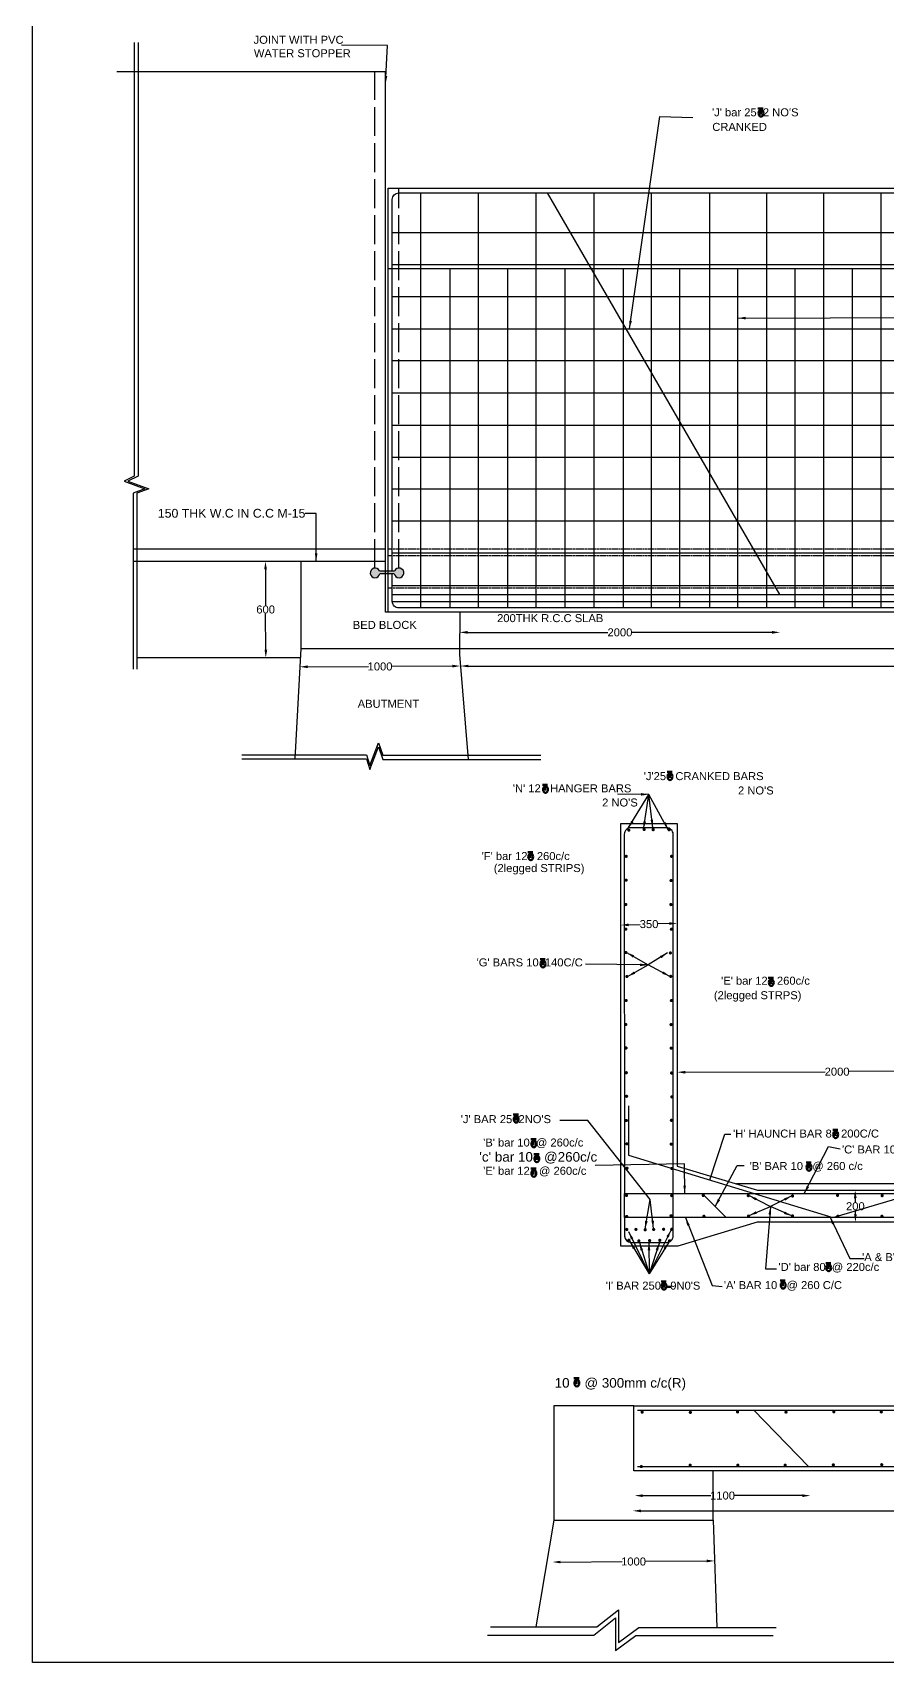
# Model space of a CAD drawing. Header units: millimetres. Extents: x 485 to 20545, y 686 to 18442.
# Drawn here: x 485 to 5826, y 687 to 10871 of the extents above; entities that cross this region are included whole.
import ezdxf

# ---------------------------------------------------------------- set-up
doc = ezdxf.new("R2010")
doc.units = ezdxf.units.MM
doc.header["$MEASUREMENT"] = 0
doc.linetypes.add('ACAD_ISO02W100', pattern=[15, 12, -3])
for name, color, linetype in [('DIM', 7, 'Continuous'), ('DWG', 7, 'Continuous'), ('TEXT', 7, 'Continuous')]:
    doc.layers.add(name, color=color, linetype=linetype)
doc.styles.get("Standard").update_dxf_attribs({"font": 'arial.ttf'})
doc.dimstyles.get("Standard").update_dxf_attribs({"dimtxt": 50, "dimasz": 50, "dimexe": 0.18, "dimexo": 0.0625, "dimgap": 0.09, "dimtad": 0, "dimtih": 1, "dimtoh": 1, "dimdec": 0, "dimzin": 0, "dimdsep": 46, "dimtxsty": 'Standard', "dimcen": 0.09, "dimse1": 1, "dimse2": 1, "dimadec": 0, "dimazin": 0, "dimtfac": 1, "dimtdec": 0, "dimtofl": 0, "dimtmove": 0, "dimatfit": 3, "dimfxl": 1, "dimtolj": 1, "dimtzin": 0, "dimarcsym": 0})

# ---------------------------------------------------------------- blocks, each defined once
blk = doc.blocks.new('*D8')
at = {"layer": 'Defpoints', "color": 0, "transparency": 16777216}
for p in [(1928, 7567), (1931, 6965), (1942, 6965)]:
    blk.add_point(p, dxfattribs=at)
at = {"layer": 'DIM', "color": 0, "lineweight": -2, "transparency": 16777216}
for p, q in [((1940, 7517), (1941, 7291)), ((1942, 7015), (1941, 7240))]:
    blk.add_line(p, q, dxfattribs=at)
at = {"layer": 'DIM', "color": 0, "transparency": 16777216}
for points in [[(1949, 7517), (1932, 7517), (1940, 7567)], [(1951, 7015), (1934, 7015), (1942, 6965)]]:
    blk.add_solid(points, dxfattribs=at)
at = {"layer": 'DIM', "color": 0, "transparency": 16777216, "insert": (1941, 7266), "char_height": 50, "attachment_point": 5}
blk.add_mtext('\\A1;600', dxfattribs=at)
blk = doc.blocks.new('*D9')
at = {"layer": 'Defpoints', "color": 0, "transparency": 16777216}
for p in [(2154, 6906), (3158, 6913), (3158, 6911)]:
    blk.add_point(p, dxfattribs=at)
at = {"layer": 'DIM', "color": 0, "lineweight": -2, "transparency": 16777216}
for p, q in [((2204, 6908), (2584, 6910)), ((3108, 6913), (2728, 6911))]:
    blk.add_line(p, q, dxfattribs=at)
at = {"layer": 'DIM', "color": 0, "transparency": 16777216}
for points in [[(2204, 6917), (2204, 6900), (2154, 6908)], [(3108, 6921), (3108, 6904), (3158, 6913)]]:
    blk.add_solid(points, dxfattribs=at)
at = {"layer": 'DIM', "color": 0, "transparency": 16777216, "insert": (2656, 6910), "char_height": 50, "attachment_point": 5}
blk.add_mtext('\\A1;1000', dxfattribs=at)
blk = doc.blocks.new('*D10')
at = {"layer": 'Defpoints', "color": 0, "transparency": 16777216}
for p in [(3153, 7107), (5156, 7123), (5156, 7107)]:
    blk.add_point(p, dxfattribs=at)
at = {"layer": 'DIM', "color": 0, "lineweight": -2, "transparency": 16777216}
for p, q in [((3203, 7123), (4080, 7123)), ((5106, 7123), (4230, 7123))]:
    blk.add_line(p, q, dxfattribs=at)
at = {"layer": 'DIM', "color": 0, "transparency": 16777216}
for points in [[(3203, 7132), (3203, 7115), (3153, 7123)], [(5106, 7132), (5106, 7115), (5156, 7123)]]:
    blk.add_solid(points, dxfattribs=at)
at = {"layer": 'DIM', "color": 0, "transparency": 16777216, "insert": (4155, 7123), "char_height": 50, "attachment_point": 5}
blk.add_mtext('\\A1;2000', dxfattribs=at)
blk = doc.blocks.new('*D11')
at = {"layer": 'Defpoints', "color": 0, "transparency": 16777216}
for p in [(3158, 6913), (3158, 6913), (15184, 6911)]:
    blk.add_point(p, dxfattribs=at)
at = {"layer": 'DIM', "color": 0, "lineweight": -2, "transparency": 16777216}
for p, q in [((3208, 6913), (9080, 6912)), ((15134, 6911), (9263, 6912))]:
    blk.add_line(p, q, dxfattribs=at)
at = {"layer": 'DIM', "color": 0, "transparency": 16777216}
for points in [[(3208, 6921), (3208, 6905), (3158, 6913)], [(15134, 6919), (15134, 6902), (15184, 6911)]]:
    blk.add_solid(points, dxfattribs=at)
at = {"layer": 'DIM', "color": 0, "transparency": 16777216, "insert": (9171, 6912), "char_height": 50, "attachment_point": 5}
blk.add_mtext('\\A1;12000', dxfattribs=at)
blk = doc.blocks.new('*D14')
at = {"layer": 'Defpoints', "color": 0, "transparency": 16777216}
for p in [(4513, 5305), (4513, 5303), (4160, 5292)]:
    blk.add_point(p, dxfattribs=at)
at = {"layer": 'DIM', "color": 0, "lineweight": -2, "transparency": 16777216}
for p, q in [((4210, 5296), (4281, 5298)), ((4463, 5304), (4392, 5301))]:
    blk.add_line(p, q, dxfattribs=at)
at = {"layer": 'DIM', "color": 0, "transparency": 16777216}
for points in [[(4210, 5304), (4210, 5287), (4160, 5294)], [(4463, 5312), (4463, 5295), (4513, 5305)]]:
    blk.add_solid(points, dxfattribs=at)
at = {"layer": 'DIM', "color": 0, "transparency": 16777216, "insert": (4337, 5300), "char_height": 50, "attachment_point": 5}
blk.add_mtext('\\A1;350', dxfattribs=at)
blk = doc.blocks.new('*D15')
at = {"layer": 'Defpoints', "color": 0, "transparency": 16777216}
for p in [(6511, 4382), (4513, 4365), (6512, 4373)]:
    blk.add_point(p, dxfattribs=at)
at = {"layer": 'DIM', "color": 0, "lineweight": -2, "transparency": 16777216}
for p, q in [((6461, 4382), (5587, 4379)), ((4563, 4375), (5437, 4378))]:
    blk.add_line(p, q, dxfattribs=at)
at = {"layer": 'DIM', "color": 0, "transparency": 16777216}
for points in [[(4563, 4383), (4563, 4366), (4513, 4375)], [(6461, 4390), (6462, 4374), (6511, 4382)]]:
    blk.add_solid(points, dxfattribs=at)
at = {"layer": 'DIM', "color": 0, "transparency": 16777216, "insert": (5512, 4378), "char_height": 50, "attachment_point": 5}
blk.add_mtext('\\A1;2000', dxfattribs=at)
blk = doc.blocks.new('*D31')
at = {"layer": 'Defpoints', "color": 0, "transparency": 16777216}
for p in [(12052, 1634), (4236, 1613), (12052, 1613)]:
    blk.add_point(p, dxfattribs=at)
at = {"layer": 'DIM', "color": 0, "lineweight": -2, "transparency": 16777216}
for p, q in [((4286, 1634), (8069, 1634)), ((12002, 1634), (8218, 1634))]:
    blk.add_line(p, q, dxfattribs=at)
at = {"layer": 'DIM', "color": 0, "transparency": 16777216}
for points in [[(4286, 1642), (4286, 1625), (4236, 1634)], [(12002, 1642), (12002, 1625), (12052, 1634)]]:
    blk.add_solid(points, dxfattribs=at)
at = {"layer": 'DIM', "color": 0, "transparency": 16777216, "insert": (8144, 1634), "char_height": 50, "attachment_point": 5}
blk.add_mtext('\\A1;7800', dxfattribs=at)
blk = doc.blocks.new('*D32')
at = {"layer": 'Defpoints', "color": 0, "transparency": 16777216}
for p in [(4247, 1739), (5345, 1739), (5345, 1729)]:
    blk.add_point(p, dxfattribs=at)
at = {"layer": 'DIM', "color": 0, "lineweight": -2, "transparency": 16777216}
for p, q in [((4297, 1729), (4724, 1729)), ((5295, 1729), (4868, 1729))]:
    blk.add_line(p, q, dxfattribs=at)
at = {"layer": 'DIM', "color": 0, "transparency": 16777216}
for points in [[(4297, 1737), (4297, 1720), (4247, 1729)], [(5295, 1737), (5295, 1720), (5345, 1729)]]:
    blk.add_solid(points, dxfattribs=at)
at = {"layer": 'DIM', "color": 0, "transparency": 16777216, "insert": (4796, 1729), "char_height": 50, "attachment_point": 5}
blk.add_mtext('\\A1;1100', dxfattribs=at)
blk = doc.blocks.new('*D33')
at = {"layer": 'Defpoints', "color": 0, "transparency": 16777216}
for p in [(3733, 1305), (4747, 1321), (4747, 1312)]:
    blk.add_point(p, dxfattribs=at)
at = {"layer": 'DIM', "color": 0, "lineweight": -2, "transparency": 16777216}
for p, q in [((3783, 1314), (4168, 1317)), ((4697, 1320), (4313, 1318))]:
    blk.add_line(p, q, dxfattribs=at)
at = {"layer": 'DIM', "color": 0, "transparency": 16777216}
for points in [[(4697, 1329), (4697, 1312), (4747, 1321)], [(3783, 1322), (3783, 1306), (3733, 1314)]]:
    blk.add_solid(points, dxfattribs=at)
at = {"layer": 'DIM', "color": 0, "transparency": 16777216, "insert": (4240, 1317), "char_height": 50, "attachment_point": 5}
blk.add_mtext('\\A1;1000', dxfattribs=at)
blk = doc.blocks.new('*D37')
at = {"layer": 'Defpoints', "color": 0, "transparency": 16777216}
for p in [(5617, 3637), (5619, 3437), (5627, 3437)]:
    blk.add_point(p, dxfattribs=at)
at = {"layer": 'TEXT', "color": 0, "lineweight": -2, "transparency": 16777216}
for p, q in [((5625, 3588), (5625, 3563)), ((5626, 3487), (5626, 3512))]:
    blk.add_line(p, q, dxfattribs=at)
at = {"layer": 'TEXT', "color": 0, "transparency": 16777216}
for points in [[(5634, 3588), (5617, 3587), (5625, 3638)], [(5635, 3487), (5618, 3487), (5627, 3437)]]:
    blk.add_solid(points, dxfattribs=at)
at = {"layer": 'TEXT', "color": 0, "transparency": 16777216, "insert": (5626, 3537), "char_height": 50, "attachment_point": 5}
blk.add_mtext('\\A1;200', dxfattribs=at)

msp = doc.modelspace()

# ---------------------------------------------------------------- hatches: boundary and pattern name
at = {"layer": 'DWG'}
h = msp.add_hatch(color=256, dxfattribs=at)
h.dxf.hatch_style = 1
h.paths.add_polyline_path([(2690.5, 7506.9), (2652.6, 7506.9, 6.9793669), (2654.8, 7490.1), (2690.5, 7490.1)])
h.paths.add_polyline_path([(2707.1, 7506.9), (2690.5, 7506.9), (2690.5, 7490.1), (2707.1, 7490.1)])
h.paths.add_polyline_path([(2746.5, 7506.9), (2707.1, 7506.9), (2707.1, 7490.1), (2744.3, 7490.1, 6.9793669)])

# ---------------------------------------------------------------- linework, layer by layer
msp.add_lwpolyline([(20545.5, 686.8), (484.9, 686.8), (484.9, 15870.8), (20545.5, 15870.8)], close=True)
for points in [[(1120.6, 10808.5), (1120.6, 8098.7), (1056.6, 8068.7), (1186.8, 8020.7), (1112.7, 7992.7), (1112.7, 6892.8)], [(1144.7, 10808.5), (1144.7, 8098.7), (1080.7, 8068.7), (1210.8, 8020.7), (1136.7, 7992.7), (1136.7, 6892.8)], [(2707.1, 7249.2), (2690.5, 7249.2), (2690.5, 10626.5), (1010.5, 10626.5)], [(2909, 9868.8), (2909, 7276.2)], [(3269.4, 9868.8), (3269.4, 7276.2)], [(3630.3, 9868.8), (3630.3, 7276.2)], [(5154.3, 7359.2), (3702.3, 9868.8)], [(3991.1, 9868.8), (3991.1, 7276.2)], [(4349.8, 9868.8), (4349.8, 7276.2)], [(4714.1, 9868.8), (4714.1, 7276.2)], [(5070.4, 9868.8), (5070.4, 7276.2)], [(5426.7, 9868.8), (5426.7, 7276.2)], [(5786.1, 9868.8), (5786.1, 7276.2)], [(2732.7, 9621.7), (15598.4, 9621.7)], [(2707.1, 9398), (15624.9, 9398)], [(2732.7, 9422.8), (15598.4, 9422.8)], [(3092.7, 9398), (3092.7, 7276.2)], [(3452, 9398), (3452, 7276.2)], [(3811.3, 9398), (3811.3, 7276.2)], [(4174.2, 9398), (4174.2, 7276.2)], [(4527.9, 9398), (4527.9, 7276.2)], [(4890.3, 9398), (4890.3, 7276.2)], [(5247.7, 9398), (5247.7, 7276.2)], [(5606.9, 9398), (5606.9, 7276.2)], [(2732.7, 9222.5), (15598.4, 9222.5)], [(2732.7, 9019.8), (15598.4, 9019.8)], [(2732.7, 8821.7), (15598.4, 8821.7)], [(2732.7, 8620), (15598.4, 8620)], [(2732.7, 8417.4), (15598.4, 8417.4)], [(2732.7, 8217.5), (15598.4, 8217.5)], [(2732.7, 8020.8), (15598.4, 8020.8)], [(2732.7, 7820.5), (15598.4, 7820.5)], [(2690.5, 7642.6), (1112.7, 7642.6)], [(2690.5, 7566.6), (1112.7, 7566.6)], [(2160, 7566.6), (2160, 7023.4), (2123.4, 6332.8)], [(2732.7, 7620.6), (15598.4, 7620.6)], [(2652.6, 7506.9), (2746.5, 7506.9)], [(2654.8, 7490.1), (2744.3, 7490.1)], [(2732.7, 7417), (15598.4, 7417)], [(2732.7, 7359.2), (15598.4, 7359.2)], [(2732.7, 7316.2), (15598.4, 7316.2)], [(3154.8, 7249.2), (3152.1, 6985.7), (3207.5, 6329.8)], [(2156.9, 6964.5), (1136.7, 6964.5)], [(2160, 7023.4), (16367.1, 7023.4)], [(1791.5, 6358.7), (2571.7, 6358.7), (2593.1, 6291.7), (2646.4, 6433.3), (2673.8, 6355.7), (3659.8, 6355.7)], [(1791.5, 6332.8), (2571.7, 6332.8), (2593.1, 6265.9), (2646.4, 6407.4), (2673.8, 6329.8), (3659.8, 6329.8)], [(4516.8, 3288.3), (4160, 3288.3), (4160, 5929), (4513.2, 5929), (4513.2, 3787.4), (5014.4, 3637.4), (6013.5, 3637.4)], [(4207.5, 4163.9), (4207.5, 3857.3), (5486.2, 3466.3), (6869.7, 3876.6), (6869.7, 4171)], [(6147.6, 3678.3), (4883.3, 3676.6)], [(4680.8, 3604.6), (4818, 3466.3)], [(6009.7, 3437.2), (5013.4, 3437.2), (4516.8, 3288.3)], [(4241.7, 2290.1), (3741.1, 2290.1), (3741.1, 1575.1), (4738.6, 1575.1), (4738.6, 1883.9)], [(4264.8, 2263), (12022.1, 2263)], [(5332.7, 1910.4), (4991.3, 2263)], [(4264.8, 1910.4), (12022.1, 1910.4)], [(3741.1, 1575.1), (3628.8, 908.4)], [(4738.6, 1575.1), (4760.5, 904.3)], [(3326.8, 857.9), (3991.1, 857.9), (4126.4, 964.8), (4126.4, 761.1), (4253.7, 853.9), (5111.9, 853.9)], [(3347, 908.4), (4011.3, 908.4), (4146.6, 1015.3), (4146.6, 811.6), (4273.8, 904.3), (5132.1, 904.3)]]:
    msp.add_lwpolyline(points, dxfattribs=at)
at = {"layer": 'DWG', "linetype": 'ACAD_ISO02W100', "ltscale": 15}
for points in [[(2623.6, 7525), (2623.6, 10626.5)], [(2773, 7525), (2773, 9899.9)]]:
    msp.add_lwpolyline(points, dxfattribs=at)
at = {"layer": 'DWG'}
for points in [[(2707.1, 9899.9), (15624.9, 9899.9), (15624.9, 7249.2), (2707.1, 7249.2)], [(4183.6, 3616.4), (11646.8, 3616.4), (11646.8, 3466.3), (4183.6, 3466.3)], [(4241.7, 2290.1), (12048.8, 2290.1), (12048.8, 1883.9), (4241.7, 1883.9)]]:
    msp.add_lwpolyline(points, close=True, dxfattribs=at)
for points in [[(2732.7, 7506.9), (2732.7, 9828.8, -0.4142136), (2772.7, 9868.8), (15558.4, 9868.8, -0.4142136), (15598.4, 9828.8), (15598.4, 7316.2, -0.4142136), (15558.4, 7276.2), (2772.7, 7276.2, -0.4142136), (2732.7, 7316.2), (2732.7, 7490.1)], [(4183.6, 3466.3), (4184.3, 3351.3, 0.41235), (4224.3, 3311.5), (4447.4, 3311.5, 0.4142136), (4487.4, 3351.5), (4487.4, 5862.1, 0.4142136), (4447.4, 5902.1), (4222.3, 5902.1, 0.4143829), (4182.3, 5862.1), (4183.6, 3616.4)]]:
    msp.add_lwpolyline(points, format="xyb", dxfattribs=at)
at = {"layer": 'DWG', "linetype": 'ACAD_ISO02W100'}
for points in [[(2707.1, 7645.4), (15624.9, 7645.4)], [(2707.1, 7604.6), (15624.9, 7604.6)], [(2707.1, 7401.2), (15624.9, 7401.2)]]:
    msp.add_lwpolyline(points, dxfattribs=at)
at = {"layer": 'DWG', "const_width": 10}
for points in [[(4205.2, 5887.2, 1), (4215.2, 5887.2, 1)], [(4301.8, 5891.3, 1), (4311.8, 5891.3, 1)], [(4357.7, 5890.2, 1), (4367.7, 5890.2, 1)], [(4457.4, 5890.2, 1), (4467.4, 5890.2, 1)], [(4189, 5723.7, 1), (4199, 5723.7, 1)], [(4472.6, 5723.7, 1), (4482.6, 5723.7, 1)], [(4188.9, 5574.7, 1), (4198.9, 5574.7, 1)], [(4469.5, 5572.6, 1), (4479.5, 5572.6, 1)], [(4186.9, 5422.3, 1), (4196.9, 5422.3, 1)], [(4468.5, 5422.3, 1), (4478.5, 5422.3, 1)], [(4186.9, 5268.3, 1), (4196.9, 5268.3, 1)], [(4471.5, 5268.3, 1), (4481.5, 5268.3, 1)], [(4186.9, 5123.1, 1), (4196.9, 5123.1, 1)], [(4465.4, 5120.1, 1), (4475.4, 5120.1, 1)], [(4193, 4972.8, 1), (4203, 4972.8, 1)], [(4467.5, 4973.8, 1), (4477.5, 4973.8, 1)], [(4188.9, 4822.6, 1), (4198.9, 4822.6, 1)], [(4471.5, 4822.6, 1), (4481.5, 4822.6, 1)], [(4186.9, 4673.3, 1), (4196.9, 4673.3, 1)], [(4469.5, 4672.3, 1), (4479.5, 4672.3, 1)], [(4187.9, 4526, 1), (4197.9, 4526, 1)], [(4470.5, 4525, 1), (4480.5, 4525, 1)], [(4189.9, 4371.7, 1), (4199.9, 4371.7, 1)], [(4472.5, 4369.6, 1), (4482.5, 4369.6, 1)], [(4191.9, 4224.4, 1), (4201.9, 4224.4, 1)], [(4474.6, 4220.4, 1), (4484.6, 4220.4, 1)], [(4189.9, 4073.1, 1), (4199.9, 4073.1, 1)], [(4471.5, 4074.1, 1), (4481.5, 4074.1, 1)], [(4192.9, 3927.2, 1), (4202.9, 3927.2, 1)], [(4470.5, 3925.2, 1), (4480.5, 3925.2, 1)], [(4194, 3774.9, 1), (4204, 3774.9, 1)], [(4474.6, 3772.9, 1), (4484.6, 3772.9, 1)], [(4190.9, 3604.6, 1), (4200.9, 3604.6, 1)], [(4473.6, 3603.6, 1), (4483.6, 3603.6, 1)], [(4670.8, 3604.6, 1), (4680.8, 3604.6, 1)], [(4952, 3603.5, 1), (4962, 3603.5, 1)], [(5228.6, 3601.5, 1), (5238.6, 3601.5, 1)], [(5509.8, 3605.6, 1), (5519.8, 3605.6, 1)], [(5788.4, 3603.5, 1), (5798.4, 3603.5, 1)], [(4192, 3473.6, 1), (4202, 3473.6, 1)], [(4469.5, 3477.7, 1), (4479.5, 3477.7, 1)], [(4674.9, 3474.6, 1), (4684.9, 3474.6, 1)], [(4953.1, 3475.6, 1), (4963.1, 3475.6, 1)], [(5228.6, 3476.6, 1), (5238.6, 3476.6, 1)], [(5511.8, 3474.6, 1), (5521.8, 3474.6, 1)], [(5787.3, 3474.6, 1), (5797.3, 3474.6, 1)], [(4193, 3392.4, 1), (4203, 3392.4, 1)], [(4249.9, 3392.4, 1), (4259.9, 3392.4, 1)], [(4307.9, 3390.3, 1), (4317.9, 3390.3, 1)], [(4360.7, 3392.4, 1), (4370.7, 3392.4, 1)], [(4422.7, 3393.4, 1), (4432.7, 3393.4, 1)], [(4473.6, 3393.4, 1), (4483.6, 3393.4, 1)], [(4206.2, 3325.3, 1), (4216.2, 3325.3, 1)], [(4268.2, 3321.3, 1), (4278.2, 3321.3, 1)], [(4335.3, 3322.3, 1), (4345.3, 3322.3, 1)], [(4399.4, 3324.3, 1), (4409.4, 3324.3, 1)], [(4460.3, 3321.3, 1), (4470.3, 3321.3, 1)], [(4288.7, 2251, 1), (4298.7, 2251, 1)], [(4590.1, 2249, 1), (4600.1, 2249, 1)], [(4884.8, 2252, 1), (4894.8, 2252, 1)], [(5187.7, 2251, 1), (5197.7, 2251, 1)], [(5486.5, 2253.1, 1), (5496.5, 2253.1, 1)], [(5783, 2252.1, 1), (5793, 2252.1, 1)], [(4283.6, 1910.7, 1), (4293.6, 1910.7, 1)], [(4589.1, 1918.9, 1), (4599.1, 1918.9, 1)], [(4886.9, 1918.9, 1), (4896.9, 1918.9, 1)], [(5182.6, 1918.9, 1), (5192.6, 1918.9, 1)], [(5483.4, 1920.9, 1), (5493.4, 1920.9, 1)], [(5786, 1922, 1), (5796, 1922, 1)]]:
    msp.add_lwpolyline(points, format="xyb", close=True, dxfattribs=at)
at = {"layer": 'DWG'}
for centre, start, end in [((2624.8, 7494.7), 23.74566, 351.1304), ((2774.2, 7494.7), 188.8696, 156.25434)]:
    msp.add_arc(centre, 30.3, start, end, dxfattribs=at)
at = {"layer": 'TEXT'}
for p, q in [((4716.7, 3701.6), (4810.5, 3987.9)), ((4810.5, 3987.9), (4847.7, 3987.9))]:
    msp.add_line(p, q, dxfattribs=at)
at = {"layer": 'TEXT', "lineweight": 60}
for points in [[(5017.7, 10397.1), (5049.8, 10397.1)], [(5034.9, 10397.1), (5034.9, 10360.1)], [(4449.3, 6251.9), (4481.4, 6251.9)], [(4466.5, 6251.9), (4466.5, 6214.9)], [(3671, 6171.3), (3703.1, 6171.3)], [(3688.2, 6171.3), (3688.2, 6134.3)], [(3579.1, 5750.7), (3611.1, 5750.7)], [(3596.2, 5750.7), (3596.2, 5713.7)], [(3655.7, 5081.3), (3687.8, 5081.3)], [(3672.9, 5081.3), (3672.9, 5044.3)], [(5082.2, 4964.9), (5114.2, 4964.9)], [(5099.3, 4964.9), (5099.3, 4928)], [(3488.5, 4110.9), (3520.6, 4110.9)], [(3505.7, 4110.9), (3505.7, 4073.9)], [(5484.4, 4014.9), (5516.5, 4014.9)], [(5501.5, 4014.9), (5501.5, 3977.9)], [(3598.5, 3956.7), (3630.6, 3956.7)], [(3615.6, 3956.7), (3615.6, 3919.7)], [(3598.5, 3772.9), (3630.6, 3772.9)], [(3615.6, 3772.9), (3615.6, 3735.9)], [(3617.5, 3863.7), (3649.6, 3863.7)], [(3634.7, 3863.7), (3634.7, 3826.7)], [(5318, 3810.5), (5350, 3810.5)], [(5335.1, 3810.5), (5335.1, 3773.5)], [(5441.1, 3182.3), (5473.1, 3182.3)], [(5458.2, 3182.3), (5458.2, 3145.3)], [(4411.8, 3067.4), (4443.9, 3067.4)], [(4429, 3067.4), (4429, 3030.4)], [(5156.1, 3073.8), (5188.2, 3073.8)], [(5173.3, 3073.8), (5173.3, 3036.8)], [(4444.9, 3034.4), (4476.9, 3034.4)], [(3867.4, 2462.5), (3899.4, 2462.5)], [(3884.5, 2462.5), (3884.5, 2425.5)]]:
    msp.add_lwpolyline(points, dxfattribs=at)
at = {"layer": 'TEXT'}
msp.add_lwpolyline([(3953.9, 4072.6), (3779.1, 4072.6)], dxfattribs=at)
at = {"layer": 'TEXT', "lineweight": 60}
for centre in [(5036.3, 10367.3), (4467.9, 6222.1), (3689.6, 6141.5), (3597.6, 5720.9), (3674.2, 5051.5), (5100.7, 4935.1), (3507, 4081.1), (5502.9, 3985.1), (3617, 3926.9), (3636, 3833.9), (5336.5, 3780.7), (3617, 3743.1), (5459.6, 3152.5), (4430.3, 3037.6), (5174.6, 3044), (3885.9, 2432.7)]:
    msp.add_ellipse(centre, major_axis=(0, 21.5), ratio=0.7059224, dxfattribs=at)

# ---------------------------------------------------------------- texts
at = {"layer": 'TEXT'}
for s, height, p in [('JOINT WITH PVC', 50, (1865.7, 10801.2)), ('WATER STOPPER', 50, (1867.5, 10717.3)), ("'J' bar 25  2 NO'S", 50, (4730.4, 10348)), ('CRANKED', 50, (4732, 10256.8)), ('150 THK W.C IN C.C M-15', 55, (1267.5, 7840)), ('200THK R.C.C SLAB', 50, (3387.4, 7187.3)), ('BED BLOCK', 50, (2485.7, 7144.8)), ('ABUTMENT', 50, (2516.3, 6652.1)), ("'J'25   CRANKED BARS", 50, (4304, 6200)), ("'N' 12   HANGER BARS", 50, (3485.9, 6123.6)), ("2 NO'S", 50, (4892.8, 6110.4)), ("2 NO'S", 50, (4043.5, 6035.2)), ("'F' bar 12   260c/c", 50, (3290.9, 5700.5)), ('(2legged STRIPS)', 50, (3366.6, 5625.4)), ("'G' BARS 10  140C/C", 50, (3259.5, 5036)), ("'E' bar 12   260c/c", 50, (4787.3, 4921.6)), ('(2legged STRPS)', 50, (4741.9, 4830.9)), ("'J' BAR 25  2NO'S", 50, (3160.4, 4056.6)), ("'H' HAUNCH BAR 8   200C/C", 50, (4862.1, 3966.4)), ("'c' bar 10   @260c/c", 60, (3276.3, 3815.9)), ("'B' bar 10  @ 260c/c", 50, (3300.7, 3910.4)), ("'C' BAR 10   @ 260 C/C", 50, (5542.6, 3867)), ("'E' bar 12   @ 260c/c", 50, (3300.7, 3733.7)), ("'B' BAR 10   @ 260 c/c", 50, (4965.6, 3763.7)), ("'D' bar 80  @ 220c/c", 50, (5145.9, 3132.9)), ("'A & B' BAR 10  @ 130 C/C", 50, (5668.5, 3194.3)), ("'I' BAR 250   9N0'S", 50, (4066.3, 3016.2)), ("'A' BAR 10   @ 260 C/C", 50, (4804.7, 3019.5)), ('10    @ 300mm c/c(R)', 60, (3747, 2403.6))]:
    msp.add_text(s, height=height, dxfattribs=at).set_placement(p)

# ---------------------------------------------------------------- dimensions: what is measured, and where the dimension line sits
at = {"layer": 'DIM'}
for p1, p2, distance, text, picture, middle in [((1928.2, 7566.6), (1930.6, 6964.5), 11.9, '600', '*D8', (1941.3, 7265.6)), ((3153.3, 7106.9), (5155.9, 7106.9), 16.5, '2000', '*D10', (4154.6, 7123.4)), ((2153.8, 6905.8), (3158.4, 6910.8), 2.2, '1000', '*D9', (2656.1, 6910.4)), ((15184.4, 6910.7), (3158.4, 6912.9), 0, '12000', '*D11', (9171.4, 6911.8)), ((4160, 5291.6), (4513.2, 5303.1), 2.3, '350', '*D14', (4336.5, 5299.6)), ((4513.2, 4364.9), (6511.5, 4372.5), 9.6, '2000', '*D15', (5512.3, 4378.3)), ((4246.8, 1739.1), (5345.2, 1739.1), -10.3, '1100', '*D32', (4796, 1728.8)), ((4235.5, 1613.4), (12051.6, 1613.4), 20.4, '7800', '*D31', (8143.6, 1633.8)), ((3733.4, 1305.1), (4747.2, 1312.4), 8.4, '1000', '*D33', (4240.2, 1317.2))]:
    dim = msp.add_aligned_dim(p1=p1, p2=p2, distance=distance, text=text, dimstyle='Standard', dxfattribs=at)
    dim.commit()
    dim.dimension.update_dxf_attribs({"geometry": picture, "text_midpoint": middle})
at = {"layer": 'TEXT'}
dim = msp.add_aligned_dim(p1=(5616.8, 3637.4), p2=(5619.1, 3437.2), distance=7.8, dimstyle='Standard', dxfattribs=at)
dim.commit()
dim.dimension.update_dxf_attribs({"geometry": '*D37', "text_midpoint": (5625.8, 3537.4)})

# ---------------------------------------------------------------- leaders
at = {"layer": 'DWG'}
for points in [[(4209.2, 3379), (4337.3, 3115.4)], [(4475.1, 3389.8), (4337.3, 3115.4)], [(4217, 3316.8), (4337.3, 3115.4)], [(4276.7, 3311.5), (4337.3, 3115.4)], [(4336.4, 3311.5), (4337.3, 3115.4)], [(4460.6, 3313.8), (4337.3, 3115.4)], [(4402.2, 3311.5), (4337.3, 3115.4)]]:
    msp.add_leader(points, dimstyle='Standard', override={"dimgap": 0.09, "dimtad": 0}, dxfattribs=at)
at = {"layer": 'TEXT'}
for points in [[(2690.5, 10550), (2702.6, 10790.5), (2415.2, 10792.4)], [(4214.4, 9019.8), (4403.9, 10346.5), (4609.6, 10341.1)], [(4890.3, 9086.7), (6311, 9092.1), (6331.2, 10184.3)], [(2256.7, 7566.6), (2256.7, 7866.8), (2188.5, 7866.8)], [(4336.2, 6110.6), (4139.4, 6112.3)], [(4206.4, 5898.8), (4336.2, 6110.6)], [(4301.8, 5891.3), (4336.2, 6110.6)], [(4360.1, 5902.1), (4336.2, 6110.6)], [(4457.4, 5890.2), (4336.2, 6110.6)], [(4196.9, 5123.1), (4330.8, 5044.9)], [(4451.8, 5120.1), (4330.8, 5044.9)], [(4330.8, 5044.9), (3939.4, 5049.7)], [(4203, 4972.8), (4330.8, 5044.9)], [(4467.5, 4973.8), (4330.8, 5044.9)], [(4365.2, 3397.3), (4343.5, 3579.1), (3953.9, 4072.6)], [(5307.1, 3616.4), (5457.8, 3910.4), (5531.4, 3896.7)], [(4559.7, 3616.4), (4558.2, 3802.1), (4001.1, 3792.5)], [(4750.1, 3534.8), (4886.9, 3790.9), (4931.2, 3791.9)], [(4311.9, 3395.2), (4343.5, 3579.1)], [(4962, 3603.5), (5095.5, 3535)], [(5228.6, 3601.5), (5095.5, 3535)], [(4564.3, 3466.3), (4731.1, 3041.7), (4793.1, 3035.7)], [(4961.6, 3479.1), (5095.5, 3535)], [(5095.5, 3535), (5063.7, 3146.7), (5132.6, 3146.7)], [(5228.6, 3476.6), (5095.5, 3535)], [(5465.8, 3472.6), (5591.8, 3211.1), (5680.4, 3210)]]:
    msp.add_leader(points, dimstyle='Standard', override={"dimgap": 0.09, "dimtad": 0}, dxfattribs=at)

doc.saveas('drawing.dxf')
